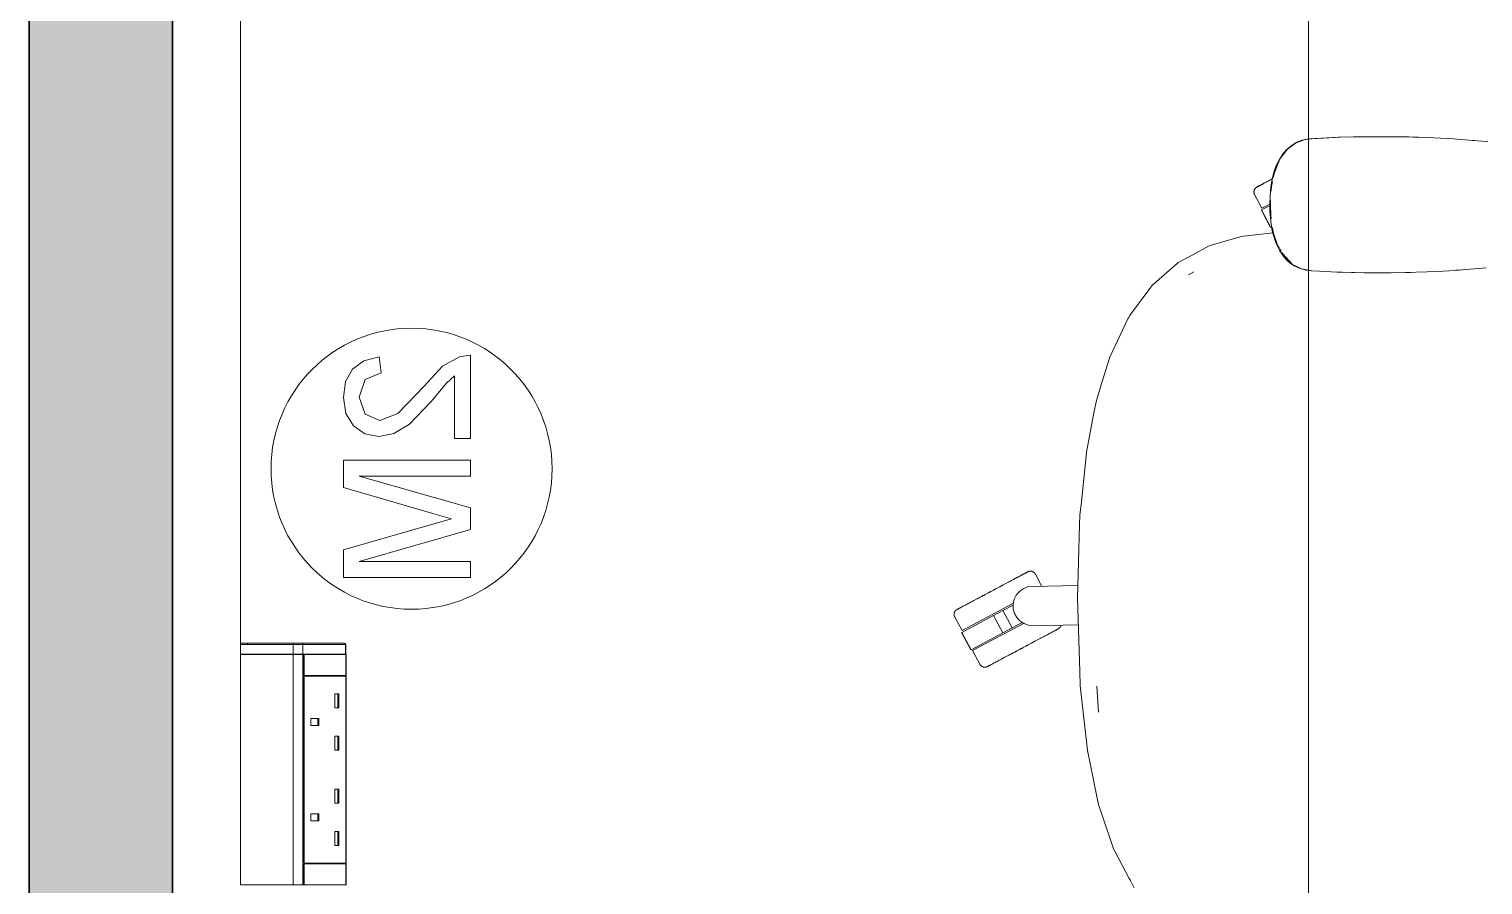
# Model space of a CAD drawing. Header units: millimetres. Extents: x 155927 to 326028, y -36033 to 97293.
# Drawn here: x 159442 to 160477, y 32988 to 33597 of the extents above; entities that cross this region are included whole.
import ezdxf

# ---------------------------------------------------------------- set-up
doc = ezdxf.new("R2010")
doc.units = ezdxf.units.MM
doc.header["$MEASUREMENT"] = 0
for name, color, linetype, lineweight in [('A-WALL-PATT', 7, 'CONTINUOUS', 9), ('G-IMPT', 8, 'CONTINUOUS', 9), ('I-FURN', 8, 'CONTINUOUS', 9), ('I-WALL', 7, 'CONTINUOUS', 9)]:
    doc.layers.add(name, color=color, linetype=linetype, lineweight=lineweight)

msp = doc.modelspace()

# ---------------------------------------------------------------- hatches: boundary and pattern name
at = {"layer": 'A-WALL-PATT'}
msp.add_hatch(color=256, dxfattribs=at).paths.add_polyline_path([(159442.3, 29859.6), (159544.3, 29859.6), (159544.3, 34245.6), (159442.3, 34245.6), (159442.3, 30212.6)], flags=0)

# ---------------------------------------------------------------- linework, layer by layer
at = {"layer": 'G-IMPT'}
for p, q in [((160374.1, 33519.7), (160353.5, 33518.6)), ((160375.3, 33519.7), (160353.5, 33518.6)), ((160375.3, 33519.7), (160355.1, 33518.7)), ((160395.5, 33520.2), (160374.1, 33519.7)), ((160385.7, 33520), (160374.1, 33519.7)), ((160374.1, 33519.7), (160375.3, 33519.7)), ((160395.5, 33520.2), (160375.3, 33519.7)), ((160395.5, 33520.2), (160385.7, 33520)), ((160385.7, 33520), (160404.9, 33520.2)), ((160415.7, 33520.1), (160385.7, 33520)), ((160393.5, 33520.2), (160391.6, 33520.1)), ((160395.6, 33520.1), (160393.5, 33520.2)), ((160415.7, 33520.1), (160395.5, 33520.2)), ((160415.7, 33520.1), (160404.9, 33520.2)), ((160415.7, 33520.1), (160424.1, 33520)), ((160435.9, 33519.6), (160424.1, 33520)), ((160429, 33519.8), (160427.5, 33519.8)), ((160431, 33519.7), (160429, 33519.8)), ((160435.9, 33519.6), (160441.9, 33519.3)), ((160456, 33518.5), (160441.9, 33519.3)), ((160337.8, 33511.3), (160332.6, 33504.5)), ((160334.7, 33508.1), (160337.3, 33511.1)), ((160341.1, 33514.2), (160337.3, 33511.1)), ((160343.5, 33515.5), (160337.8, 33511.3)), ((160344.5, 33516.2), (160341.1, 33514.2)), ((160349.7, 33517.9), (160343.5, 33515.5)), ((160344.5, 33516.2), (160348.1, 33517.6)), ((160349.5, 33517.9), (160348.1, 33517.6)), ((160349.5, 33517.9), (160351.9, 33518.4)), ((160349.7, 33517.9), (160352.8, 33518.4)), ((160353.5, 33518.6), (160351.9, 33518.4)), ((160353.5, 33518.6), (160355.1, 33518.7)), ((160461.1, 33518.2), (160456, 33518.5)), ((160461.1, 33518.2), (160476.2, 33516.9)), ((160469.3, 33517.5), (160471, 33517.4)), ((160476.2, 33516.9), (160480.3, 33516.6)), ((160328.4, 33495.6), (160330, 33500)), ((160328.5, 33494.5), (160330.8, 33500.1)), ((160332, 33504), (160330, 33500)), ((160332.6, 33504.5), (160330.8, 33500.1)), ((160332, 33504), (160334.7, 33508.1)), ((160326, 33484.2), (160327, 33490.2)), ((160327.2, 33488.3), (160326.4, 33484.6)), ((160328.4, 33495.6), (160327, 33490.2)), ((160328.5, 33494.5), (160327.7, 33491.1)), ((160325.3, 33471.7), (160325.4, 33478.1)), ((160326, 33484.2), (160325.4, 33478.1)), ((160326.4, 33484.6), (160326.2, 33481.4)), ((160325.3, 33467.2), (160325.3, 33471.7)), ((160325.8, 33474.8), (160325.6, 33471.7)), ((160325.9, 33464.6), (160325.6, 33471.7)), ((160325.3, 33467.2), (160325.9, 33459.9)), ((160325.9, 33464.6), (160326.3, 33461.8)), ((160327, 33453.1), (160325.9, 33459.9)), ((160304.2, 33448.8), (160282.8, 33442.7)), ((160304.2, 33448.8), (160306.4, 33449.4)), ((160327.7, 33451.8), (160306.4, 33449.4)), ((160328, 33449.2), (160327, 33453.1)), ((160327.1, 33455.6), (160327.6, 33452.3)), ((160327.6, 33452.3), (160330.6, 33442.9)), ((160328, 33449.2), (160329.8, 33444.1)), ((160281.7, 33442.2), (160270.5, 33436.1)), ((160282.8, 33442.7), (160281.7, 33442.2)), ((160329.8, 33444.1), (160332, 33439.5)), ((160330.6, 33442.9), (160332.1, 33440.5)), ((160332, 33439.5), (160332.8, 33438.1)), ((160332.4, 33440), (160333.2, 33438.6)), ((160335.2, 33434.7), (160332.8, 33438.1)), ((160333.7, 33437.8), (160335.6, 33434.6)), ((160334.4, 33436.7), (160335.7, 33435.2)), ((160334.4, 33436.7), (160341.3, 33429.3)), ((160244.6, 33417), (160259.4, 33430)), ((160259.4, 33430), (160260, 33430.6)), ((160270.5, 33436.1), (160260, 33430.6)), ((160338.1, 33431.6), (160335.2, 33434.7)), ((160335.6, 33434.6), (160341.3, 33429.3)), ((160335.8, 33435.1), (160338.9, 33431.5)), ((160338.1, 33431.6), (160339.4, 33430.5)), ((160341.3, 33429.3), (160338.9, 33431.5)), ((160342.6, 33428.3), (160339.4, 33430.5)), ((160343.5, 33428.2), (160341.3, 33429.3)), ((160342.6, 33428.3), (160346.9, 33426.3)), ((160343.5, 33428.2), (160347.8, 33426.1)), ((160350.9, 33425.2), (160346.9, 33426.3)), ((160347.8, 33426.1), (160352.8, 33425.2)), ((160479.1, 33426.8), (160467.7, 33425.8)), ((160244.6, 33417), (160241.3, 33414.1)), ((160267.3, 33421.9), (160271.2, 33423.9)), ((160267.3, 33421.9), (160269.6, 33423.1)), ((160269.6, 33423.1), (160271.2, 33423.9)), ((160352.8, 33425), (160350.9, 33425.2)), ((160352.8, 33425.2), (160355.1, 33424.7)), ((160354.9, 33424.7), (160352.8, 33425)), ((160360.6, 33424.5), (160354.9, 33424.7)), ((160360.6, 33424.5), (160373.1, 33423.8)), ((160376.7, 33423.7), (160373.1, 33423.8)), ((160392.3, 33423.3), (160376.7, 33423.7)), ((160380.1, 33423.7), (160383.4, 33423.5)), ((160385.6, 33423.5), (160383.4, 33423.5)), ((160392.3, 33423.3), (160396.9, 33423.3)), ((160396.9, 33423.3), (160411.6, 33423.3)), ((160417, 33423.4), (160411.6, 33423.3)), ((160417, 33423.4), (160429.3, 33423.7)), ((160423.8, 33423.5), (160421.7, 33423.5)), ((160425.5, 33423.6), (160423.8, 33423.5)), ((160437.2, 33423.9), (160429.3, 33423.7)), ((160437.2, 33423.9), (160448.5, 33424.5)), ((160457.4, 33425), (160448.5, 33424.5)), ((160457.4, 33425), (160467.7, 33425.8)), ((160459.4, 33425.2), (160457.5, 33425.1)), ((160459.4, 33425.2), (160460.9, 33425.3)), ((160226, 33393.6), (160240.6, 33413.1)), ((160240.6, 33413.1), (160241.3, 33414.1)), ((160224.2, 33390.6), (160214.9, 33370.9)), ((160224.2, 33390.6), (160224.6, 33391.3)), ((160225.6, 33392.8), (160224.6, 33391.3)), ((160226, 33393.6), (160225.6, 33392.8)), ((160211.3, 33363.2), (160214.5, 33370)), ((160214.9, 33370.9), (160214.5, 33370)), ((160211.3, 33363.2), (160206, 33346)), ((160206, 33346), (160201.8, 33332.4)), ((160199.6, 33321.1), (160200.3, 33324.8)), ((160201.8, 33332.4), (160200.3, 33324.8)), ((160199.6, 33321.1), (160194.8, 33295.7)), ((160194.7, 33295.2), (160190.9, 33258.3)), ((160194.7, 33295.2), (160194.8, 33295.7)), ((160189.9, 33243.9), (160190.1, 33251.2)), ((160190.9, 33258.3), (160190.1, 33251.2)), ((160188.3, 33191.8), (160189.9, 33243.9)), ((160190, 33139.6), (160188.3, 33191.8)), ((160190, 33139.6), (160190.3, 33129.6)), ((160190.8, 33125.3), (160190.3, 33129.6)), ((160202.2, 33129.1), (160202.8, 33117.8)), ((160202.2, 33129.1), (160203.4, 33110.8)), ((160190.8, 33125.3), (160194.9, 33087.8)), ((160203.4, 33110.8), (160202.8, 33117.8)), ((160195.4, 33083.4), (160194.9, 33087.8)), ((160199.8, 33062.5), (160195.4, 33083.4)), ((160199.8, 33062.5), (160200.5, 33058.8)), ((160200.5, 33058.8), (160203.4, 33045)), ((160205.9, 33037.5), (160203.4, 33045)), ((160205.9, 33037.5), (160214.1, 33013.4)), ((160214.9, 33011.8), (160214.1, 33013.4)), ((160225.2, 32992.3), (160214.9, 33011.8)), ((160225.2, 32992.3), (160226, 32990.9)), ((160228.7, 32985.8), (160226, 32990.9))]:
    msp.add_line(p, q, dxfattribs=at)
at = {"layer": 'I-FURN'}
for p, q in [((160352.8, 32636.2), (160352.8, 34236.2)), ((160352.8, 34236.2), (160352.8, 32636.2)), ((159592.8, 33991.2), (159592.8, 33158.9)), ((159592.8, 33158.9), (159592.8, 33991.2)), ((160323.4, 33488.2), (160322.7, 33487.8)), ((160324.1, 33488.6), (160323.4, 33488.2)), ((160324.8, 33489), (160324.1, 33488.6)), ((160325.6, 33489.4), (160324.8, 33489)), ((160326.4, 33489.8), (160325.6, 33489.4)), ((160327.2, 33490.3), (160326.4, 33489.8)), ((160313.9, 33481.2), (160314, 33481.4)), ((160313.9, 33481.1), (160313.9, 33481.2)), ((160313.9, 33480.9), (160313.9, 33481.1)), ((160313.9, 33480.7), (160313.9, 33480.9)), ((160313.9, 33480.6), (160313.9, 33480.7)), ((160313.9, 33480.4), (160313.9, 33480.6)), ((160314, 33480.3), (160313.9, 33480.4)), ((160314, 33481.7), (160314.1, 33481.9)), ((160314, 33481.5), (160314, 33481.7)), ((160314, 33481.4), (160314, 33481.5)), ((160314, 33480.1), (160314, 33480.3)), ((160314, 33479.9), (160314, 33480.1)), ((160314, 33479.8), (160314, 33479.9)), ((160314.1, 33479.6), (160314, 33479.8)), ((160314.1, 33482), (160314.2, 33482.2)), ((160314.1, 33481.9), (160314.1, 33482)), ((160314.1, 33479.5), (160314.1, 33479.6)), ((160314.2, 33479.3), (160314.1, 33479.5)), ((160314.2, 33482.3), (160314.3, 33482.5)), ((160314.2, 33482.2), (160314.2, 33482.3)), ((160314.2, 33479.2), (160314.2, 33479.3)), ((160314.3, 33479), (160314.2, 33479.2)), ((160314.3, 33482.5), (160314.4, 33482.6)), ((160314.4, 33478.9), (160314.3, 33479)), ((160314.4, 33482.7), (160314.5, 33482.9)), ((160314.4, 33482.6), (160314.4, 33482.7)), ((160314.4, 33478.9), (160319.5, 33469.2)), ((160314.5, 33482.9), (160314.6, 33483)), ((160314.6, 33483), (160314.7, 33483.2)), ((160314.7, 33483.2), (160314.8, 33483.3)), ((160314.8, 33483.3), (160314.9, 33483.4)), ((160314.9, 33483.4), (160315, 33483.5)), ((160315, 33483.5), (160315.1, 33483.6)), ((160315.1, 33483.6), (160315.2, 33483.8)), ((160315.2, 33483.8), (160315.4, 33483.9)), ((160315.4, 33483.9), (160315.5, 33484)), ((160315.5, 33484), (160315.6, 33484.1)), ((160315.6, 33484.1), (160315.7, 33484.1)), ((160315.7, 33484.1), (160315.9, 33484.2)), ((160315.9, 33484.2), (160316, 33484.3)), ((160316, 33484.3), (160316.1, 33484.3)), ((160316.1, 33484.3), (160316.1, 33484.4)), ((160316.1, 33484.4), (160316.2, 33484.4)), ((160316.2, 33484.4), (160316.1, 33484.4)), ((160316.1, 33484.4), (160316.1, 33484.3)), ((160316.1, 33484.3), (160316.1, 33484.3)), ((160316.1, 33484.3), (160316.1, 33484.3)), ((160316.2, 33484.4), (160316.4, 33484.5)), ((160316.3, 33484.5), (160316.2, 33484.4)), ((160316.5, 33484.6), (160316.3, 33484.5)), ((160316.4, 33484.5), (160316.6, 33484.6)), ((160316.7, 33484.7), (160316.5, 33484.6)), ((160316.6, 33484.6), (160316.8, 33484.7)), ((160316.9, 33484.8), (160316.7, 33484.7)), ((160316.8, 33484.7), (160317, 33484.9)), ((160317.2, 33484.9), (160316.9, 33484.8)), ((160317, 33484.9), (160317.3, 33485)), ((160317.5, 33485.1), (160317.2, 33484.9)), ((160317.3, 33485), (160317.7, 33485.2)), ((160317.9, 33485.3), (160317.5, 33485.1)), ((160317.7, 33485.2), (160318, 33485.4)), ((160318.3, 33485.5), (160317.9, 33485.3)), ((160318, 33485.4), (160318.4, 33485.6)), ((160318.7, 33485.7), (160318.3, 33485.5)), ((160318.4, 33485.6), (160318.9, 33485.8)), ((160319.2, 33486), (160318.7, 33485.7)), ((160318.9, 33485.8), (160319.4, 33486.1)), ((160319.7, 33486.2), (160319.2, 33486)), ((160319.4, 33486.1), (160319.9, 33486.4)), ((160320.2, 33486.5), (160319.7, 33486.2)), ((160319.9, 33486.4), (160320.4, 33486.7)), ((160320.8, 33486.8), (160320.2, 33486.5)), ((160320.4, 33486.7), (160321, 33487)), ((160321.4, 33487.2), (160320.8, 33486.8)), ((160322, 33487.5), (160321.4, 33487.2)), ((160322.7, 33487.8), (160322, 33487.5)), ((160319.2, 33467.9), (160325.8, 33455.5)), ((160319.4, 33468), (160324.6, 33470.8)), ((160325.9, 33455.6), (160319.4, 33468)), ((160319.5, 33469.2), (160325.2, 33472.2)), ((160326, 33455.7), (160325.9, 33455.6)), ((159756.4, 33364.8), (159748.6, 33363.6)), ((159756.4, 33305.5), (159756.4, 33364.8)), ((159672.5, 33354.8), (159667.6, 33346)), ((159680.5, 33360.7), (159672.5, 33354.8)), ((159691.4, 33363.4), (159680.5, 33360.7)), ((159692.8, 33352.1), (159691.4, 33363.4)), ((159736.6, 33356.8), (159723.5, 33342.6)), ((159748.6, 33363.6), (159736.6, 33356.8)), ((159667.6, 33346), (159666, 33334.6)), ((159677.3, 33334.9), (159681.4, 33347.4)), ((159681.4, 33347.4), (159692.8, 33352.1)), ((159728.5, 33331.8), (159739.3, 33344.8)), ((159739.3, 33344.8), (159745.1, 33349.9)), ((159745.1, 33349.9), (159745.1, 33305.5)), ((159666, 33334.6), (159667.8, 33323.2)), ((159681.5, 33322.8), (159677.3, 33334.9)), ((159723.5, 33342.6), (159704.7, 33323.1)), ((159667.8, 33323.2), (159673.2, 33314.4)), ((159691.9, 33318.2), (159681.5, 33322.8)), ((159704.7, 33323.1), (159691.9, 33318.2)), ((159713, 33315.6), (159728.5, 33331.8)), ((159673.2, 33314.4), (159681.3, 33308.8)), ((159701.9, 33308.9), (159713, 33315.6)), ((159681.3, 33308.8), (159691.2, 33306.9)), ((159691.2, 33306.9), (159701.9, 33308.9)), ((159745.1, 33305.5), (159756.4, 33305.5)), ((159756.4, 33290), (159666, 33290)), ((159666, 33290), (159666, 33270.5)), ((159756.4, 33278.7), (159756.4, 33290)), ((159756.4, 33256), (159677.3, 33278.7)), ((159677.3, 33278.7), (159756.4, 33278.7)), ((159666, 33270.5), (159729.7, 33252)), ((159729.7, 33252), (159743, 33248.3)), ((159756.4, 33240.6), (159756.4, 33256)), ((159728.6, 33244.3), (159666, 33226.1)), ((159677.3, 33217.9), (159756.4, 33240.6)), ((159743, 33248.3), (159728.6, 33244.3)), ((159666, 33226.1), (159666, 33206.6)), ((159756.4, 33217.9), (159677.3, 33217.9)), ((159756.4, 33206.6), (159756.4, 33217.9)), ((160149.6, 33208.8), (160149.1, 33208.5)), ((160149.4, 33208.6), (160149.9, 33208.9)), ((160150.1, 33209), (160149.6, 33208.8)), ((160149.9, 33208.9), (160150.3, 33209.1)), ((160150.6, 33209.2), (160150.1, 33209)), ((160150.3, 33209.1), (160150.8, 33209.3)), ((160151, 33209.5), (160150.6, 33209.2)), ((160150.8, 33209.3), (160151.2, 33209.6)), ((160151.4, 33209.7), (160151, 33209.5)), ((160151.2, 33209.6), (160151.5, 33209.7)), ((160151.7, 33209.8), (160151.4, 33209.7)), ((160151.5, 33209.7), (160151.8, 33209.9)), ((160152, 33210), (160151.7, 33209.8)), ((160151.8, 33209.9), (160152.1, 33210.1)), ((160152.3, 33210.1), (160152, 33210)), ((160152.1, 33210.1), (160152.4, 33210.2)), ((160152.5, 33210.3), (160152.3, 33210.1)), ((160152.4, 33210.2), (160152.6, 33210.3)), ((160152.7, 33210.3), (160152.5, 33210.3)), ((160152.6, 33210.3), (160152.7, 33210.4)), ((160152.7, 33210.4), (160152.8, 33210.4)), ((160152.8, 33210.4), (160152.7, 33210.3)), ((160152.8, 33210.4), (160152.9, 33210.5)), ((160152.9, 33210.5), (160152.8, 33210.4)), ((160152.9, 33210.5), (160153, 33210.5)), ((160153, 33210.5), (160152.9, 33210.5)), ((160153, 33210.5), (160153.1, 33210.6)), ((160153, 33210.5), (160153, 33210.5)), ((160153, 33210.5), (160153, 33210.5)), ((160153.1, 33210.6), (160153.3, 33210.7)), ((160153.3, 33210.7), (160153.4, 33210.7)), ((160153.4, 33210.7), (160153.6, 33210.8)), ((160153.6, 33210.8), (160153.7, 33210.8)), ((160153.7, 33210.8), (160153.9, 33210.9)), ((160153.9, 33210.9), (160154, 33210.9)), ((160154, 33210.9), (160154.2, 33210.9)), ((160154.2, 33210.9), (160154.3, 33211)), ((160154.3, 33211), (160154.5, 33211)), ((160154.5, 33211), (160154.7, 33211)), ((160154.7, 33211), (160154.8, 33211)), ((160154.8, 33211), (160155, 33211)), ((160155, 33211), (160155.2, 33211)), ((160155.2, 33211), (160155.3, 33211)), ((160155.3, 33211), (160155.5, 33210.9)), ((160155.5, 33210.9), (160155.6, 33210.9)), ((160155.6, 33210.9), (160155.8, 33210.9)), ((160155.8, 33210.9), (160155.9, 33210.8)), ((160155.9, 33210.8), (160156.1, 33210.8)), ((160156.1, 33210.8), (160156.3, 33210.7)), ((160156.3, 33210.7), (160156.4, 33210.7)), ((160156.4, 33210.7), (160156.5, 33210.6)), ((160156.5, 33210.6), (160156.7, 33210.6)), ((160156.7, 33210.6), (160156.8, 33210.5)), ((160156.8, 33210.5), (160157, 33210.4)), ((160157, 33210.4), (160157.1, 33210.3)), ((160157.1, 33210.3), (160157.2, 33210.2)), ((160157.2, 33210.2), (160157.4, 33210.1)), ((160157.4, 33210.1), (160157.5, 33210)), ((160157.5, 33210), (160157.6, 33209.9)), ((160157.6, 33209.9), (160157.7, 33209.8)), ((160157.7, 33209.8), (160157.8, 33209.7)), ((160157.8, 33209.7), (160157.9, 33209.6)), ((160157.9, 33209.6), (160158, 33209.4)), ((160158, 33209.4), (160158.1, 33209.3)), ((160158.1, 33209.3), (160158.2, 33209.2)), ((160158.2, 33209.2), (160158.3, 33209)), ((160158.3, 33209), (160158.4, 33208.9)), ((160163.1, 33200), (160158.4, 33208.9)), ((160158.4, 33208.9), (160158.4, 33208.9)), ((159666, 33206.6), (159756.4, 33206.6)), ((160130.1, 33198.4), (160129.1, 33197.8)), ((160129.6, 33198.1), (160130.6, 33198.6)), ((160131.1, 33198.9), (160130.1, 33198.4)), ((160130.6, 33198.6), (160131.6, 33199.1)), ((160132.1, 33199.4), (160131.1, 33198.9)), ((160131.6, 33199.1), (160132.6, 33199.7)), ((160133.1, 33199.9), (160132.1, 33199.4)), ((160132.6, 33199.7), (160133.5, 33200.2)), ((160134.1, 33200.5), (160133.1, 33199.9)), ((160133.5, 33200.2), (160134.5, 33200.7)), ((160135, 33201), (160134.1, 33200.5)), ((160134.5, 33200.7), (160135.5, 33201.2)), ((160136, 33201.5), (160135, 33201)), ((160135.5, 33201.2), (160136.4, 33201.7)), ((160136.9, 33202), (160136, 33201.5)), ((160136.4, 33201.7), (160137.4, 33202.2)), ((160137.9, 33202.5), (160136.9, 33202)), ((160137.4, 33202.2), (160138.3, 33202.7)), ((160138.8, 33203), (160137.9, 33202.5)), ((160138.3, 33202.7), (160139.2, 33203.2)), ((160139.7, 33203.5), (160138.8, 33203)), ((160139.2, 33203.2), (160140.1, 33203.7)), ((160140.6, 33203.9), (160139.7, 33203.5)), ((160140.1, 33203.7), (160141, 33204.1)), ((160141.4, 33204.4), (160140.6, 33203.9)), ((160141, 33204.1), (160141.8, 33204.6)), ((160142.3, 33204.8), (160141.4, 33204.4)), ((160143.1, 33205.2), (160142.3, 33204.8)), ((160143.9, 33205.7), (160143.1, 33205.2)), ((160144.6, 33206.1), (160143.9, 33205.7)), ((160145.3, 33206.5), (160144.6, 33206.1)), ((160146.1, 33206.8), (160145.3, 33206.5)), ((160146.7, 33207.2), (160146.1, 33206.8)), ((160147.4, 33207.5), (160146.7, 33207.2)), ((160147, 33196.5), (160149.8, 33198.5)), ((160148, 33207.9), (160147.4, 33207.5)), ((160148.6, 33208.2), (160148, 33207.9)), ((160148.3, 33208), (160148.8, 33208.3)), ((160149.1, 33208.5), (160148.6, 33208.2)), ((160148.8, 33208.3), (160149.4, 33208.6)), ((160149.8, 33198.5), (160152.9, 33199.8)), ((160152.9, 33199.8), (160156.2, 33200.2)), ((160156.2, 33200.2), (160188.6, 33200.8)), ((160106.2, 33168.7), (160142.9, 33188.2)), ((160110.7, 33188), (160110, 33187.7)), ((160111.5, 33188.4), (160110.7, 33188)), ((160112.2, 33188.9), (160111.5, 33188.4)), ((160113, 33189.3), (160112.2, 33188.9)), ((160113.9, 33189.7), (160113, 33189.3)), ((160114.7, 33190.2), (160113.9, 33189.7)), ((160115.6, 33190.6), (160114.7, 33190.2)), ((160116.5, 33191.1), (160115.6, 33190.6)), ((160117.4, 33191.6), (160116.5, 33191.1)), ((160116.9, 33191.3), (160117.8, 33191.8)), ((160118.3, 33192.1), (160117.4, 33191.6)), ((160117.8, 33191.8), (160118.7, 33192.3)), ((160119.2, 33192.6), (160118.3, 33192.1)), ((160118.7, 33192.3), (160119.7, 33192.8)), ((160120.2, 33193.1), (160119.2, 33192.6)), ((160119.7, 33192.8), (160120.6, 33193.3)), ((160121.1, 33193.6), (160120.2, 33193.1)), ((160120.6, 33193.3), (160121.6, 33193.8)), ((160122.1, 33194.1), (160121.1, 33193.6)), ((160121.6, 33193.8), (160122.6, 33194.4)), ((160123.1, 33194.6), (160122.1, 33194.1)), ((160122.6, 33194.4), (160123.6, 33194.9)), ((160124.1, 33195.2), (160123.1, 33194.6)), ((160123.6, 33194.9), (160124.6, 33195.4)), ((160125.1, 33195.7), (160124.1, 33195.2)), ((160124.6, 33195.4), (160125.6, 33195.9)), ((160126.1, 33196.2), (160125.1, 33195.7)), ((160125.6, 33195.9), (160126.6, 33196.5)), ((160127.1, 33196.8), (160126.1, 33196.2)), ((160126.6, 33196.5), (160127.6, 33197)), ((160128.1, 33197.3), (160127.1, 33196.8)), ((160127.6, 33197), (160128.6, 33197.5)), ((160129.1, 33197.8), (160128.1, 33197.3)), ((160128.6, 33197.5), (160129.6, 33198.1)), ((160142.6, 33187.7), (160143.3, 33191)), ((160143.3, 33191), (160144.8, 33194)), ((160144.8, 33194), (160147, 33196.5)), ((160100.6, 33181), (160100.7, 33181.2)), ((160100.6, 33180.8), (160100.6, 33181)), ((160100.6, 33180.7), (160100.6, 33180.8)), ((160100.6, 33180.5), (160100.6, 33180.7)), ((160100.6, 33180.4), (160100.6, 33180.5)), ((160100.6, 33180.2), (160100.6, 33180.4)), ((160100.6, 33180), (160100.6, 33180.2)), ((160100.6, 33179.9), (160100.6, 33180)), ((160100.6, 33179.7), (160100.6, 33179.9)), ((160100.6, 33179.6), (160100.6, 33179.7)), ((160100.6, 33179.4), (160100.6, 33179.6)), ((160100.7, 33179.2), (160100.6, 33179.4)), ((160100.7, 33181.3), (160100.8, 33181.5)), ((160100.7, 33181.2), (160100.7, 33181.3)), ((160100.7, 33179.1), (160100.7, 33179.2)), ((160100.8, 33178.9), (160100.7, 33179.1)), ((160100.8, 33181.6), (160100.9, 33181.8)), ((160100.8, 33181.5), (160100.8, 33181.6)), ((160100.8, 33178.8), (160100.8, 33178.9)), ((160100.9, 33178.6), (160100.8, 33178.8)), ((160100.9, 33181.9), (160101, 33182.1)), ((160100.9, 33181.8), (160100.9, 33181.9)), ((160101, 33178.5), (160100.9, 33178.6)), ((160101, 33182.1), (160101.1, 33182.2)), ((160101, 33178.3), (160101, 33178.5)), ((160101, 33178.3), (160106.2, 33168.7)), ((160101.1, 33182.2), (160101.2, 33182.3)), ((160101.2, 33182.5), (160101.3, 33182.6)), ((160101.2, 33182.3), (160101.2, 33182.5)), ((160101.3, 33182.6), (160101.4, 33182.7)), ((160101.4, 33182.7), (160101.5, 33182.9)), ((160101.5, 33182.9), (160101.6, 33183)), ((160101.6, 33183), (160101.8, 33183.1)), ((160101.8, 33183.1), (160101.9, 33183.2)), ((160101.9, 33183.2), (160102, 33183.3)), ((160102, 33183.3), (160102.1, 33183.4)), ((160102.1, 33183.4), (160102.2, 33183.5)), ((160102.2, 33183.5), (160102.4, 33183.6)), ((160102.4, 33183.6), (160102.5, 33183.7)), ((160102.5, 33183.7), (160102.7, 33183.8)), ((160102.8, 33183.9), (160102.7, 33183.8)), ((160102.7, 33183.8), (160102.7, 33183.8)), ((160102.7, 33183.8), (160102.7, 33183.8)), ((160102.7, 33183.8), (160102.8, 33183.8)), ((160102.7, 33183.8), (160102.7, 33183.8)), ((160102.7, 33183.8), (160102.7, 33183.8)), ((160102.8, 33183.8), (160102.9, 33183.9)), ((160102.9, 33183.9), (160102.8, 33183.9)), ((160102.9, 33183.9), (160103, 33184)), ((160103.1, 33184), (160102.9, 33183.9)), ((160103, 33184), (160103.2, 33184.1)), ((160103.3, 33184.1), (160103.1, 33184)), ((160103.2, 33184.1), (160103.4, 33184.2)), ((160103.6, 33184.2), (160103.3, 33184.1)), ((160103.4, 33184.2), (160103.7, 33184.3)), ((160103.8, 33184.4), (160103.6, 33184.2)), ((160103.7, 33184.3), (160104, 33184.5)), ((160104.1, 33184.6), (160103.8, 33184.4)), ((160104, 33184.5), (160104.3, 33184.6)), ((160104.5, 33184.7), (160104.1, 33184.6)), ((160104.3, 33184.6), (160104.7, 33184.8)), ((160104.9, 33185), (160104.5, 33184.7)), ((160104.7, 33184.8), (160105.1, 33185.1)), ((160105.3, 33185.2), (160104.9, 33185)), ((160105.1, 33185.1), (160105.5, 33185.3)), ((160105.8, 33185.4), (160105.3, 33185.2)), ((160105.5, 33185.3), (160106, 33185.6)), ((160106.3, 33185.7), (160105.8, 33185.4)), ((160106, 33185.6), (160106.5, 33185.8)), ((160106, 33167.4), (160128.7, 33179.5)), ((160106.8, 33186), (160106.3, 33185.7)), ((160106.5, 33185.8), (160107.1, 33186.1)), ((160107.4, 33186.3), (160106.8, 33186)), ((160107.1, 33186.1), (160107.7, 33186.4)), ((160108, 33186.6), (160107.4, 33186.3)), ((160108.6, 33186.9), (160108, 33186.6)), ((160109.3, 33187.3), (160108.6, 33186.9)), ((160110, 33187.7), (160109.3, 33187.3)), ((160128.7, 33179.5), (160135.3, 33183)), ((160135.3, 33167.1), (160128.7, 33179.5)), ((160135.3, 33183), (160142.5, 33186.8)), ((160141.9, 33170.7), (160135.3, 33183)), ((160142.6, 33184.3), (160142.6, 33187.7)), ((160143.5, 33181), (160142.6, 33184.3)), ((160145.1, 33178.1), (160143.5, 33181)), ((160147.4, 33175.6), (160145.1, 33178.1)), ((160105.8, 33167.3), (160112.4, 33155)), ((160112.6, 33155.1), (160106, 33167.4)), ((160113.7, 33154.5), (160150.4, 33174.1)), ((160141.9, 33170.7), (160135.3, 33167.1)), ((160149.1, 33174.5), (160141.9, 33170.7)), ((160150.2, 33173.7), (160147.4, 33175.6)), ((160153.4, 33172.6), (160150.2, 33173.7)), ((160156.7, 33172.2), (160153.4, 33172.6)), ((160188.9, 33172.8), (160156.7, 33172.2)), ((160169.3, 33167.1), (160169.9, 33167.4)), ((160170.2, 33167.6), (160169.6, 33167.3)), ((160169.9, 33167.4), (160170.4, 33167.7)), ((160170.7, 33167.9), (160170.2, 33167.6)), ((160170.4, 33167.7), (160171, 33168)), ((160171.2, 33168.1), (160170.7, 33167.9)), ((160171, 33168), (160171.5, 33168.3)), ((160171.7, 33168.4), (160171.2, 33168.1)), ((160171.5, 33168.3), (160171.9, 33168.5)), ((160172.2, 33168.6), (160171.7, 33168.4)), ((160171.9, 33168.5), (160172.4, 33168.7)), ((160172.6, 33168.8), (160172.2, 33168.6)), ((160172.4, 33168.7), (160172.8, 33168.9)), ((160173, 33169), (160172.6, 33168.8)), ((160172.8, 33168.9), (160173.1, 33169.1)), ((160173.3, 33169.2), (160173, 33169)), ((160173.1, 33169.1), (160173.4, 33169.3)), ((160173.6, 33169.4), (160173.3, 33169.2)), ((160173.4, 33169.3), (160173.7, 33169.4)), ((160173.8, 33169.5), (160173.6, 33169.4)), ((160173.7, 33169.4), (160174, 33169.6)), ((160174.1, 33169.6), (160173.8, 33169.5)), ((160174, 33169.6), (160174.2, 33169.7)), ((160174.2, 33169.7), (160174.1, 33169.6)), ((160174.4, 33169.8), (160174.2, 33169.7)), ((160174.2, 33169.7), (160174.3, 33169.8)), ((160174.3, 33169.8), (160174.4, 33169.8)), ((160174.5, 33169.9), (160174.4, 33169.8)), ((160174.4, 33169.8), (160174.5, 33169.9)), ((160174.6, 33169.9), (160174.5, 33169.9)), ((160174.5, 33169.9), (160174.5, 33169.9)), ((160174.5, 33169.9), (160174.6, 33169.9)), ((160174.7, 33170), (160174.6, 33169.9)), ((160174.6, 33169.9), (160174.6, 33169.9)), ((160174.6, 33169.9), (160174.6, 33169.9)), ((160174.9, 33170.1), (160174.7, 33170)), ((160175, 33170.2), (160174.9, 33170.1)), ((160175.1, 33170.3), (160175, 33170.2)), ((160175.3, 33170.4), (160175.1, 33170.3)), ((160175.4, 33170.5), (160175.3, 33170.4)), ((160175.5, 33170.6), (160175.4, 33170.5)), ((160175.6, 33170.7), (160175.5, 33170.6)), ((160175.7, 33170.8), (160175.6, 33170.7)), ((160175.8, 33171), (160175.7, 33170.8)), ((160175.9, 33171.1), (160175.8, 33171)), ((160176, 33171.2), (160175.9, 33171.1)), ((160176.1, 33171.4), (160176, 33171.2)), ((160176.2, 33171.5), (160176.1, 33171.4)), ((160176.3, 33171.6), (160176.2, 33171.5)), ((160176.4, 33171.9), (160176.3, 33171.8)), ((160176.3, 33171.8), (160176.3, 33171.6)), ((160176.5, 33172.1), (160176.4, 33171.9)), ((160176.6, 33172.4), (160176.5, 33172.2)), ((160176.5, 33172.2), (160176.5, 33172.1)), ((160176.6, 33172.5), (160176.6, 33172.4)), ((159592.8, 33158.9), (159592.8, 33151.9)), ((159592.8, 33158.9), (159630.3, 33158.9)), ((159592.8, 33158.9), (159592.8, 33151.9)), ((159593.8, 33159.9), (159593.8, 33159.9)), ((159630.9, 33159.9), (159593.8, 33159.9)), ((159593.8, 33159.9), (159597.8, 33159.9)), ((159597.8, 33158.9), (159597.8, 33159.9)), ((159597.8, 33159.9), (159636.4, 33159.9)), ((159630.3, 33158.9), (159637.2, 33158.9)), ((159630.3, 33158.9), (159630.3, 33151.9)), ((159636.4, 33159.9), (159630.9, 33159.9)), ((159666.7, 33159.9), (159636.4, 33159.9)), ((159666.7, 33159.9), (159636.4, 33159.9)), ((159637.2, 33158.9), (159667.5, 33158.9)), ((159637.2, 33158.9), (159637.2, 33151.9)), ((159667.3, 33159.7), (159667.3, 33159.6)), ((159667.5, 33158.9), (159667.7, 33158.9)), ((159667.5, 33158.9), (159667.5, 33151.9)), ((159667.7, 33151.9), (159667.7, 33158.9)), ((159667.7, 33151.9), (159667.7, 33158.9)), ((159667.7, 33151.9), (159667.7, 33158.9)), ((160135.3, 33167.1), (160112.6, 33155.1)), ((160150.7, 33157.2), (160149.7, 33156.7)), ((160150.2, 33156.9), (160151.2, 33157.5)), ((160151.7, 33157.7), (160150.7, 33157.2)), ((160151.2, 33157.5), (160152.2, 33158)), ((160152.7, 33158.3), (160151.7, 33157.7)), ((160152.2, 33158), (160153.2, 33158.5)), ((160153.7, 33158.8), (160152.7, 33158.3)), ((160153.2, 33158.5), (160154.2, 33159.1)), ((160154.7, 33159.3), (160153.7, 33158.8)), ((160154.2, 33159.1), (160155.1, 33159.6)), ((160155.7, 33159.9), (160154.7, 33159.3)), ((160155.1, 33159.6), (160156.1, 33160.1)), ((160156.6, 33160.4), (160155.7, 33159.9)), ((160156.1, 33160.1), (160157.1, 33160.6)), ((160157.6, 33160.9), (160156.6, 33160.4)), ((160157.1, 33160.6), (160158, 33161.1)), ((160158.5, 33161.4), (160157.6, 33160.9)), ((160158, 33161.1), (160159, 33161.6)), ((160159.5, 33161.9), (160158.5, 33161.4)), ((160159, 33161.6), (160159.9, 33162.1)), ((160160.4, 33162.4), (160159.5, 33161.9)), ((160159.9, 33162.1), (160160.8, 33162.6)), ((160160.8, 33162.6), (160161.7, 33163.1)), ((160161.7, 33163.1), (160162.6, 33163.5)), ((160162.6, 33163.5), (160163.4, 33164)), ((160163.4, 33164), (160164.2, 33164.4)), ((160164.2, 33164.4), (160165, 33164.8)), ((160165, 33164.8), (160165.8, 33165.2)), ((160165.8, 33165.2), (160166.5, 33165.6)), ((160166.5, 33165.6), (160167.3, 33166)), ((160167.3, 33166), (160168, 33166.4)), ((160168, 33166.4), (160168.6, 33166.7)), ((160168.6, 33166.7), (160169.3, 33167.1)), ((159592.8, 33151.9), (159630.3, 33151.9)), ((159592.8, 33151.8), (159592.8, 32987.9)), ((159592.8, 32987.9), (159592.8, 33151.8)), ((159630.3, 33151.8), (159592.8, 33151.8)), ((159630.3, 33151.9), (159637.2, 33151.9)), ((159630.3, 32987.9), (159630.3, 33151.8)), ((159637.2, 33151.8), (159630.3, 33151.8)), ((159638, 33151.8), (159635.6, 33151.8)), ((159637.2, 33151.9), (159667.5, 33151.9)), ((159637.2, 32987.9), (159637.2, 33151.8)), ((159637.2, 33151.8), (159637.8, 33151.8)), ((159637.8, 33151.8), (159637.8, 33136.8)), ((159638, 33136.8), (159638, 33151.8)), ((159638, 33151.8), (159667.9, 33151.8)), ((159667.5, 33151.9), (159667.7, 33151.9)), ((159667.7, 32987.9), (159667.7, 33151.8)), ((159667.9, 33151.8), (159667.9, 33136.8)), ((160113.7, 33154.5), (160118.8, 33144.8)), ((160130.5, 33146.5), (160131.2, 33146.8)), ((160131.2, 33146.8), (160131.9, 33147.2)), ((160131.9, 33147.2), (160132.7, 33147.6)), ((160132.7, 33147.6), (160133.4, 33148)), ((160133.4, 33148), (160134.2, 33148.4)), ((160134.2, 33148.4), (160135, 33148.9)), ((160135, 33148.9), (160135.8, 33149.3)), ((160136.3, 33149.6), (160135.5, 33149.1)), ((160135.8, 33149.3), (160136.7, 33149.8)), ((160137.2, 33150), (160136.3, 33149.6)), ((160136.7, 33149.8), (160137.6, 33150.2)), ((160138.1, 33150.5), (160137.2, 33150)), ((160137.6, 33150.2), (160138.5, 33150.7)), ((160139, 33151), (160138.1, 33150.5)), ((160138.5, 33150.7), (160139.4, 33151.2)), ((160139.9, 33151.5), (160139, 33151)), ((160139.4, 33151.2), (160140.3, 33151.7)), ((160140.8, 33152), (160139.9, 33151.5)), ((160140.3, 33151.7), (160141.3, 33152.2)), ((160141.8, 33152.5), (160140.8, 33152)), ((160141.3, 33152.2), (160142.2, 33152.7)), ((160142.7, 33153), (160141.8, 33152.5)), ((160142.2, 33152.7), (160143.2, 33153.2)), ((160143.7, 33153.5), (160142.7, 33153)), ((160143.2, 33153.2), (160144.2, 33153.7)), ((160144.7, 33154), (160143.7, 33153.5)), ((160144.2, 33153.7), (160145.2, 33154.3)), ((160145.7, 33154.6), (160144.7, 33154)), ((160145.2, 33154.3), (160146.2, 33154.8)), ((160146.7, 33155.1), (160145.7, 33154.6)), ((160146.2, 33154.8), (160147.2, 33155.3)), ((160147.7, 33155.6), (160146.7, 33155.1)), ((160147.2, 33155.3), (160148.2, 33155.9)), ((160148.7, 33156.1), (160147.7, 33155.6)), ((160148.2, 33155.9), (160149.2, 33156.4)), ((160149.7, 33156.7), (160148.7, 33156.1)), ((160149.2, 33156.4), (160150.2, 33156.9)), ((159637.8, 33136.3), (159637.8, 33003.3)), ((159667.9, 33136.8), (159638, 33136.8)), ((159638, 33003.3), (159638, 33136.3)), ((159667.9, 33136.3), (159638, 33136.3)), ((159667.5, 33136.8), (159667.5, 33136.3)), ((159667.9, 33136.3), (159667.9, 33003.3)), ((160118.9, 33144.8), (160118.8, 33144.8)), ((160118.9, 33144.7), (160118.9, 33144.8)), ((160119, 33144.5), (160118.9, 33144.7)), ((160119.1, 33144.4), (160119, 33144.5)), ((160119.2, 33144.3), (160119.1, 33144.4)), ((160119.3, 33144.1), (160119.2, 33144.3)), ((160119.4, 33144), (160119.3, 33144.1)), ((160119.5, 33143.9), (160119.4, 33144)), ((160119.6, 33143.8), (160119.5, 33143.9)), ((160119.8, 33143.7), (160119.6, 33143.8)), ((160119.9, 33143.6), (160119.8, 33143.7)), ((160120, 33143.5), (160119.9, 33143.6)), ((160120.2, 33143.4), (160120, 33143.5)), ((160120.3, 33143.3), (160120.2, 33143.4)), ((160120.4, 33143.2), (160120.3, 33143.3)), ((160120.6, 33143.1), (160120.4, 33143.2)), ((160120.7, 33143.1), (160120.6, 33143.1)), ((160120.9, 33143), (160120.7, 33143.1)), ((160121, 33142.9), (160120.9, 33143)), ((160121.2, 33142.9), (160121, 33142.9)), ((160121.3, 33142.8), (160121.2, 33142.9)), ((160121.5, 33142.8), (160121.3, 33142.8)), ((160121.6, 33142.8), (160121.5, 33142.8)), ((160121.8, 33142.7), (160121.6, 33142.8)), ((160122, 33142.7), (160121.8, 33142.7)), ((160122.1, 33142.7), (160122, 33142.7)), ((160122.3, 33142.7), (160122.1, 33142.7)), ((160122.4, 33142.7), (160122.3, 33142.7)), ((160122.6, 33142.7), (160122.4, 33142.7)), ((160122.8, 33142.7), (160122.6, 33142.7)), ((160122.9, 33142.7), (160122.8, 33142.7)), ((160123.1, 33142.8), (160122.9, 33142.7)), ((160123.2, 33142.8), (160123.1, 33142.8)), ((160123.4, 33142.8), (160123.2, 33142.8)), ((160123.5, 33142.9), (160123.4, 33142.8)), ((160123.7, 33142.9), (160123.5, 33142.9)), ((160123.9, 33143), (160123.7, 33142.9)), ((160124, 33143), (160123.9, 33143)), ((160124.1, 33143.1), (160124, 33143)), ((160124.3, 33143.2), (160124.1, 33143.1)), ((160124.4, 33143.2), (160124.3, 33143.2)), ((160124.3, 33143.2), (160124.3, 33143.2)), ((160124.3, 33143.2), (160124.3, 33143.2)), ((160124.3, 33143.2), (160124.3, 33143.2)), ((160124.3, 33143.2), (160124.4, 33143.2)), ((160124.5, 33143.3), (160124.4, 33143.2)), ((160124.4, 33143.2), (160124.5, 33143.3)), ((160124.7, 33143.4), (160124.5, 33143.3)), ((160124.5, 33143.3), (160124.6, 33143.3)), ((160124.6, 33143.3), (160124.8, 33143.4)), ((160124.9, 33143.5), (160124.7, 33143.4)), ((160124.8, 33143.4), (160125, 33143.6)), ((160125.1, 33143.6), (160124.9, 33143.5)), ((160125, 33143.6), (160125.3, 33143.7)), ((160125.4, 33143.8), (160125.1, 33143.6)), ((160125.3, 33143.7), (160125.6, 33143.8)), ((160125.7, 33143.9), (160125.4, 33143.8)), ((160125.6, 33143.8), (160125.9, 33144)), ((160126.1, 33144.1), (160125.7, 33143.9)), ((160125.9, 33144), (160126.3, 33144.2)), ((160126.5, 33144.3), (160126.1, 33144.1)), ((160126.3, 33144.2), (160126.7, 33144.4)), ((160126.9, 33144.6), (160126.5, 33144.3)), ((160126.7, 33144.4), (160127.1, 33144.7)), ((160127.4, 33144.8), (160126.9, 33144.6)), ((160127.1, 33144.7), (160127.6, 33144.9)), ((160127.9, 33145.1), (160127.4, 33144.8)), ((160127.6, 33144.9), (160128.1, 33145.2)), ((160128.4, 33145.4), (160127.9, 33145.1)), ((160128.1, 33145.2), (160128.7, 33145.5)), ((160129, 33145.7), (160128.4, 33145.4)), ((160128.7, 33145.5), (160129.3, 33145.8)), ((160129.3, 33145.8), (160129.9, 33146.1)), ((160129.9, 33146.1), (160130.5, 33146.5)), ((159662.8, 33123.7), (159660, 33123.7)), ((159660, 33113.7), (159660, 33123.7)), ((159662.1, 33113.7), (159662.1, 33123.7)), ((159662.8, 33113.7), (159662.8, 33123.7)), ((159648.5, 33106.2), (159642.8, 33106.2)), ((159642.8, 33101.2), (159642.8, 33106.2)), ((159647.8, 33101.2), (159647.8, 33106.2)), ((159648.5, 33101.2), (159648.5, 33106.2)), ((159662.8, 33113.7), (159660, 33113.7)), ((159648.5, 33101.2), (159642.8, 33101.2)), ((159662.8, 33093.7), (159660, 33093.7)), ((159660, 33083.7), (159660, 33093.7)), ((159662.1, 33083.7), (159662.1, 33093.7)), ((159662.8, 33083.7), (159662.8, 33093.7)), ((159662.8, 33083.7), (159660, 33083.7)), ((159662.8, 33055.9), (159660, 33055.9)), ((159660, 33045.9), (159660, 33055.9)), ((159662.1, 33045.9), (159662.1, 33055.9)), ((159662.8, 33045.9), (159662.8, 33055.9)), ((159662.8, 33045.9), (159660, 33045.9)), ((159642.8, 33038.4), (159642.8, 33033.4)), ((159648.5, 33038.4), (159642.8, 33038.4)), ((159642.8, 33033.4), (159648.5, 33033.4)), ((159647.8, 33033.4), (159647.8, 33038.4)), ((159648.5, 33033.4), (159648.5, 33038.4)), ((159662.8, 33025.9), (159660, 33025.9)), ((159660, 33015.9), (159660, 33025.9)), ((159662.1, 33015.9), (159662.1, 33025.9)), ((159662.8, 33015.9), (159662.8, 33025.9)), ((159662.8, 33015.9), (159660, 33015.9)), ((159637.8, 33002.8), (159637.8, 32987.9)), ((159667.9, 33003.3), (159638, 33003.3)), ((159638, 32987.8), (159638, 33002.8)), ((159638, 33002.8), (159667.9, 33002.8)), ((159667.5, 33003.3), (159667.5, 33002.8)), ((159667.9, 33002.8), (159667.9, 32987.8)), ((159592.8, 32987.9), (159630.3, 32987.9)), ((159630.3, 32987.9), (159637.2, 32987.9)), ((159637.8, 32987.9), (159637.2, 32987.9)), ((159667.9, 32987.8), (159638, 32987.8))]:
    msp.add_line(p, q, dxfattribs=at)
at = {"layer": 'I-FURN', "flags": 128}
for points in [[(159592.8, 33158.9), (159592.8, 33158.9), (159592.8, 33159), (159592.8, 33159), (159592.8, 33159), (159592.8, 33159.1), (159592.9, 33159.1), (159592.9, 33159.2), (159592.9, 33159.2), (159592.9, 33159.2), (159592.9, 33159.3), (159592.9, 33159.3), (159592.9, 33159.3), (159593, 33159.4), (159593, 33159.4), (159593, 33159.5), (159593, 33159.5), (159593, 33159.5), (159593.1, 33159.5), (159593.1, 33159.6), (159593.1, 33159.6), (159593.2, 33159.6), (159593.2, 33159.7), (159593.2, 33159.7), (159593.2, 33159.7), (159593.3, 33159.7), (159593.3, 33159.7), (159593.4, 33159.8), (159593.4, 33159.8), (159593.4, 33159.8), (159593.5, 33159.8), (159593.5, 33159.8), (159593.5, 33159.8), (159593.6, 33159.9), (159593.6, 33159.9), (159593.7, 33159.9), (159593.7, 33159.9), (159593.7, 33159.9), (159593.8, 33159.9), (159593.8, 33159.9), (159593.8, 33159.9)], [(159630.9, 33159.9), (159628.1, 33159.9), (159625.4, 33159.9), (159622.8, 33159.9), (159620.2, 33159.9), (159617.8, 33159.9), (159615.5, 33159.9), (159613.3, 33159.9), (159611.1, 33159.9), (159609.1, 33159.9), (159607.2, 33159.9), (159605.4, 33159.9), (159603.8, 33159.9), (159602.2, 33159.9), (159600.8, 33159.9), (159599.5, 33159.9), (159598.3, 33159.9), (159597.3, 33159.9), (159596.3, 33159.9), (159595.6, 33159.9), (159594.9, 33159.9), (159594.4, 33159.9), (159594, 33159.9), (159593.8, 33159.9)], [(159593.8, 33159.9), (159593.8, 33159.9), (159593.8, 33159.9), (159593.9, 33159.9), (159593.9, 33159.9), (159593.9, 33159.9), (159593.9, 33159.9), (159594, 33159.9), (159594, 33159.9), (159594.1, 33159.9), (159594.1, 33159.9), (159594.2, 33159.9), (159594.3, 33159.9), (159594.4, 33159.9), (159594.4, 33159.9), (159594.5, 33159.9), (159594.6, 33159.9), (159594.7, 33159.9), (159594.8, 33159.9), (159594.9, 33159.9), (159595, 33159.9), (159595.2, 33159.9), (159595.3, 33159.9), (159595.4, 33159.9), (159595.5, 33159.9), (159595.7, 33159.9), (159595.8, 33159.9), (159595.9, 33159.9), (159596.1, 33159.9), (159596.2, 33159.9), (159596.4, 33159.9), (159596.5, 33159.9), (159596.7, 33159.9), (159596.8, 33159.9), (159597, 33159.9), (159597.1, 33159.9), (159597.3, 33159.9), (159597.5, 33159.9), (159597.6, 33159.9), (159597.8, 33159.9), (159597.8, 33159.9)], [(159636.4, 33159.9), (159636.3, 33159.9), (159636.2, 33159.9), (159636.1, 33159.9), (159636, 33159.9), (159635.9, 33159.9), (159635.8, 33159.9), (159635.6, 33159.9), (159635.5, 33159.9), (159635.4, 33159.9), (159635.2, 33159.9), (159635.1, 33159.9), (159635, 33159.9), (159634.8, 33159.9), (159634.7, 33159.9), (159634.5, 33159.9), (159634.4, 33159.9), (159634.2, 33159.9), (159634.1, 33159.9), (159633.9, 33159.9), (159633.7, 33159.9), (159633.6, 33159.9), (159633.4, 33159.9), (159633.3, 33159.9), (159633.1, 33159.9), (159633, 33159.9), (159632.8, 33159.9), (159632.6, 33159.9), (159632.5, 33159.9), (159632.3, 33159.9), (159632.2, 33159.9), (159632, 33159.9), (159631.9, 33159.9), (159631.7, 33159.9), (159631.6, 33159.9), (159631.4, 33159.9), (159631.3, 33159.9), (159631.1, 33159.9), (159631, 33159.9), (159630.9, 33159.9)], [(159667.5, 33159.4), (159667.6, 33159.4), (159667.6, 33159.3), (159667.6, 33159.3), (159667.6, 33159.2), (159667.6, 33159.2), (159667.6, 33159.2), (159667.6, 33159.1), (159667.6, 33159.1), (159667.7, 33159.1), (159667.7, 33159), (159667.7, 33159), (159667.7, 33158.9), (159667.7, 33158.9), (159667.7, 33158.9)]]:
    msp.add_lwpolyline(points, dxfattribs=at)
at = {"layer": 'I-FURN'}
for centre, radius, start, end in [((159714.5, 33283.9), 100, 90, 270), ((159714.5, 33283.9), 100, 270, 90), ((160156.3, 33186.2), 13.8, 162.664, 167.6527)]:
    msp.add_arc(centre, radius, start, end, dxfattribs=at)
for centre, ratio, start_param, end_param in [((159593.8, 33158.9), 0.998113, 0, 1.570796), ((159630.9, 33158.9), 0.56467, 0, 1.570796), ((159636.4, 33158.9), 0.819152, 4.712389, 6.283185), ((159666.7, 33158.9), 0.819152, 4.712389, 6.283185)]:
    msp.add_ellipse(centre, major_axis=(0, 1), ratio=ratio, start_param=start_param, end_param=end_param, dxfattribs=at)
msp.add_open_spline([(160142.7, 33188.6), (160142.8, 33189), (160142.9, 33189.5), (160143, 33189.9)], degree=3, dxfattribs=at)
at = {"layer": 'I-WALL', "lineweight": 30}
for p, q in [((159442.3, 34245.6), (159442.3, 29859.6)), ((159544.3, 29859.6), (159544.3, 34245.6))]:
    msp.add_line(p, q, dxfattribs=at)

doc.saveas('drawing.dxf')
